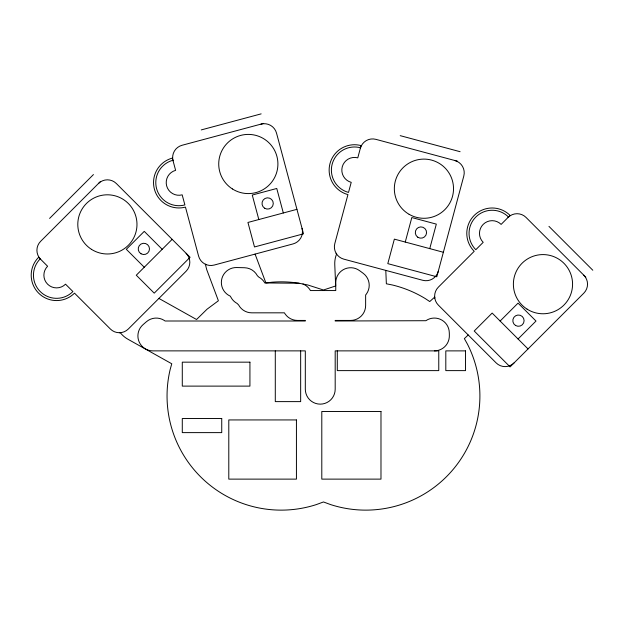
<?xml version="1.0" encoding="UTF-8"?>
<svg xmlns="http://www.w3.org/2000/svg" width="624" height="624" viewBox="0 0 624 624"><rect width="100%" height="100%" fill="white"/><g stroke="black" fill="none" stroke-linecap="round" stroke-linejoin="round"><path stroke-width="0.94" d="M405.257 242.05L411.817 217.55L436.324 224.117L429.757 248.617M468.218 334.979L464.365 338.637L467.454 344.159A114.145 114.145 0 0 1 330.478 504.543L323.474 501.961L316.469 504.543A114.145 114.145 0 0 1 170.204 369.33L171.772 363.776L127.873 339.199A25.366 25.366 0 0 1 120.354 332.771L119.348 332.732M49.592 218.416L93.436 174.564M100.409 181.545L40.622 241.332A12.683 12.683 0 0 0 40.622 259.264M172.162 239.335L136.282 275.215L154.222 293.147L190.094 257.275L116.353 183.534A12.683 12.683 0 0 0 98.42 183.534M500.128 321.048L518.06 303.116L536 321.048L518.06 338.988M201.256 129.917L261.152 113.872M263.702 123.396L182.029 145.283A12.683 12.683 0 0 0 173.059 160.82M296.938 209.329L247.939 222.456L254.498 246.956L303.506 233.828L276.518 133.099A12.683 12.683 0 0 0 260.98 124.129M336.079 253.227L336.617 254.015L336.281 254.81A25.366 25.366 0 0 0 334.768 264.592L335.681 285.956L323.474 290.004L307.843 284.989L299.052 283.241L264.763 282.953L264.186 281.978A14.937 14.937 0 0 0 258.804 277.103L257.384 275.73A14.937 14.937 0 0 0 244.522 267.735L236.668 267.54A14.937 14.937 0 0 0 230.24 296.127L230.981 297.32A14.937 14.937 0 0 0 237.112 303.451L238.586 304.925A14.937 14.937 0 0 0 251.761 312.827L284.419 312.827L285.004 313.794A14.937 14.937 0 0 0 297.422 320.432L305.315 320.432L305.315 321.001L165.079 321.001L164.174 320.369A14.937 14.937 0 0 0 146.429 321.719L143.052 324.652A14.937 14.937 0 0 0 152.833 350.875L305.315 350.875L305.315 389.204A14.937 14.937 0 0 0 320.252 404.141A14.937 14.937 0 0 0 335.189 389.204L335.189 350.875L438.766 350.883L438.766 370.617L337.295 370.617L337.295 350.883M400.21 135.658L460.099 151.702M457.548 161.234L375.874 139.347A12.683 12.683 0 0 0 360.344 148.317M443.368 252.268L394.36 239.132L387.8 263.64L436.8 276.767L463.796 176.038A12.683 12.683 0 0 0 454.826 160.501M302.921 284.006L303.139 284.084A14.937 14.937 0 0 1 309.847 289.591L310.424 290.558L335.751 290.558L335.751 282.664A14.937 14.937 0 0 1 359.518 270.613L363.106 273.242A14.937 14.937 0 0 1 366.327 294.122L365.633 294.98L365.633 305.495A14.937 14.937 0 0 1 350.696 320.432L335.189 320.432L335.189 321.001L425.88 320.705A14.937 14.937 0 0 1 449.296 332.795A44.639 44.639 0 0 1 449.288 337.202A14.937 14.937 0 0 1 434.398 350.875M206.302 264.662L205.366 264.217L206.708 269.599L218.4 300.76L207.059 309.184L196.552 319.511L158.909 298.428M548.956 226.387L592.8 270.231M585.827 277.204L526.032 217.417A12.683 12.683 0 0 0 508.1 217.417M528.029 348.949L492.157 313.076L474.217 331.016L510.089 366.889L583.83 293.147A12.683 12.683 0 0 0 583.83 275.215M162.193 249.304L144.253 231.364L126.321 249.304L144.253 267.236M255.083 254.101L265.894 282.937L272.236 282.188A114.145 114.145 0 0 1 299.052 283.241M283.327 212.971L276.76 188.471L252.26 195.039L258.827 219.539M434.788 298.124L434.702 297.071L429.741 301.556L425.389 298.654A114.145 114.145 0 0 0 392.395 284.989L386.365 283.787L385.796 270.395M300.659 350.883L300.659 401.614L275.293 401.614L275.293 350.883M508.498 217.019A23.111 23.111 0 0 0 475.816 217.019A23.111 23.111 0 0 0 475.816 249.701L483.187 242.33A12.683 12.683 0 0 1 483.187 224.39A12.683 12.683 0 0 1 501.127 224.39L510.089 215.42A25.366 25.366 0 0 0 474.217 215.42A25.366 25.366 0 0 0 474.217 251.293L438.344 287.173A12.683 12.683 0 0 0 438.344 305.105L496.142 362.903A12.683 12.683 0 0 0 514.075 362.903M360.485 147.771A23.111 23.111 0 0 0 332.179 164.112A23.111 23.111 0 0 0 348.52 192.418L351.218 182.348A12.683 12.683 0 0 1 342.256 166.811A12.683 12.683 0 0 1 357.786 157.849L361.07 145.595A25.366 25.366 0 0 0 330.002 163.535A25.366 25.366 0 0 0 347.942 194.594L334.807 243.602A12.683 12.683 0 0 0 343.777 259.139L422.729 280.293A12.683 12.683 0 0 0 438.259 271.323M172.918 160.274A23.111 23.111 0 0 0 156.577 188.581A23.111 23.111 0 0 0 184.883 204.922L182.177 194.844A12.683 12.683 0 0 1 166.647 185.882A12.683 12.683 0 0 1 175.617 170.344L172.333 158.098A25.366 25.366 0 0 0 154.393 189.166A25.366 25.366 0 0 0 185.461 207.098L198.596 256.105A12.683 12.683 0 0 0 214.126 265.067L293.077 243.914A12.683 12.683 0 0 0 302.047 228.384M40.225 258.866A23.111 23.111 0 0 0 40.225 291.556A23.111 23.111 0 0 0 72.907 291.556L65.536 284.177A12.683 12.683 0 0 1 47.596 284.177A12.683 12.683 0 0 1 47.596 266.245L38.633 257.275A25.366 25.366 0 0 0 38.633 293.147A25.366 25.366 0 0 0 74.506 293.147L110.378 329.02A12.683 12.683 0 0 0 128.31 329.02L186.108 271.222A12.683 12.683 0 0 0 186.108 253.289M465.535 350.883L445.809 350.883L445.809 370.617L465.535 370.617L465.535 350.883M249.928 362.162L182.286 362.162L182.286 386.116L249.928 386.116L249.928 362.162M380.983 411.481L321.797 411.481L321.797 479.123L380.983 479.123L380.983 411.481M221.738 418.532L182.286 418.532L182.286 432.619L221.738 432.619L221.738 418.532M296.431 419.936L228.79 419.936L228.79 479.123L296.431 479.123L296.431 419.936M515.642 325.533A5.639 5.639 0 0 0 524.098 320.65A5.639 5.639 0 0 0 515.642 315.767A5.639 5.639 0 0 0 515.642 325.533M527.077 309.137A29.593 29.593 0 0 0 572.543 285.472A29.593 29.593 0 0 0 529.308 257.93A29.593 29.593 0 0 0 527.077 309.137M417.799 237.229A5.639 5.639 0 0 0 426.559 232.908A5.639 5.639 0 0 0 418.439 227.487A5.639 5.639 0 0 0 417.799 237.229M409.133 214.328A29.593 29.593 0 0 0 453.523 188.698A29.593 29.593 0 0 0 409.133 163.067A29.593 29.593 0 0 0 409.133 214.328M264.67 208.244A5.639 5.639 0 0 0 273.281 203.642A5.639 5.639 0 0 0 264.989 198.487A5.639 5.639 0 0 0 264.67 208.244M232.417 188.955A29.593 29.593 0 0 0 277.883 165.29A29.593 29.593 0 0 0 234.655 137.748A29.593 29.593 0 0 0 232.417 188.955M141.04 253.789A5.639 5.639 0 0 0 149.495 248.906A5.639 5.639 0 0 0 141.04 244.023A5.639 5.639 0 0 0 141.04 253.789M91.486 249.35A29.593 29.593 0 0 0 136.952 225.685A29.593 29.593 0 0 0 93.725 198.143A29.593 29.593 0 0 0 91.486 249.35"/></g></svg>
